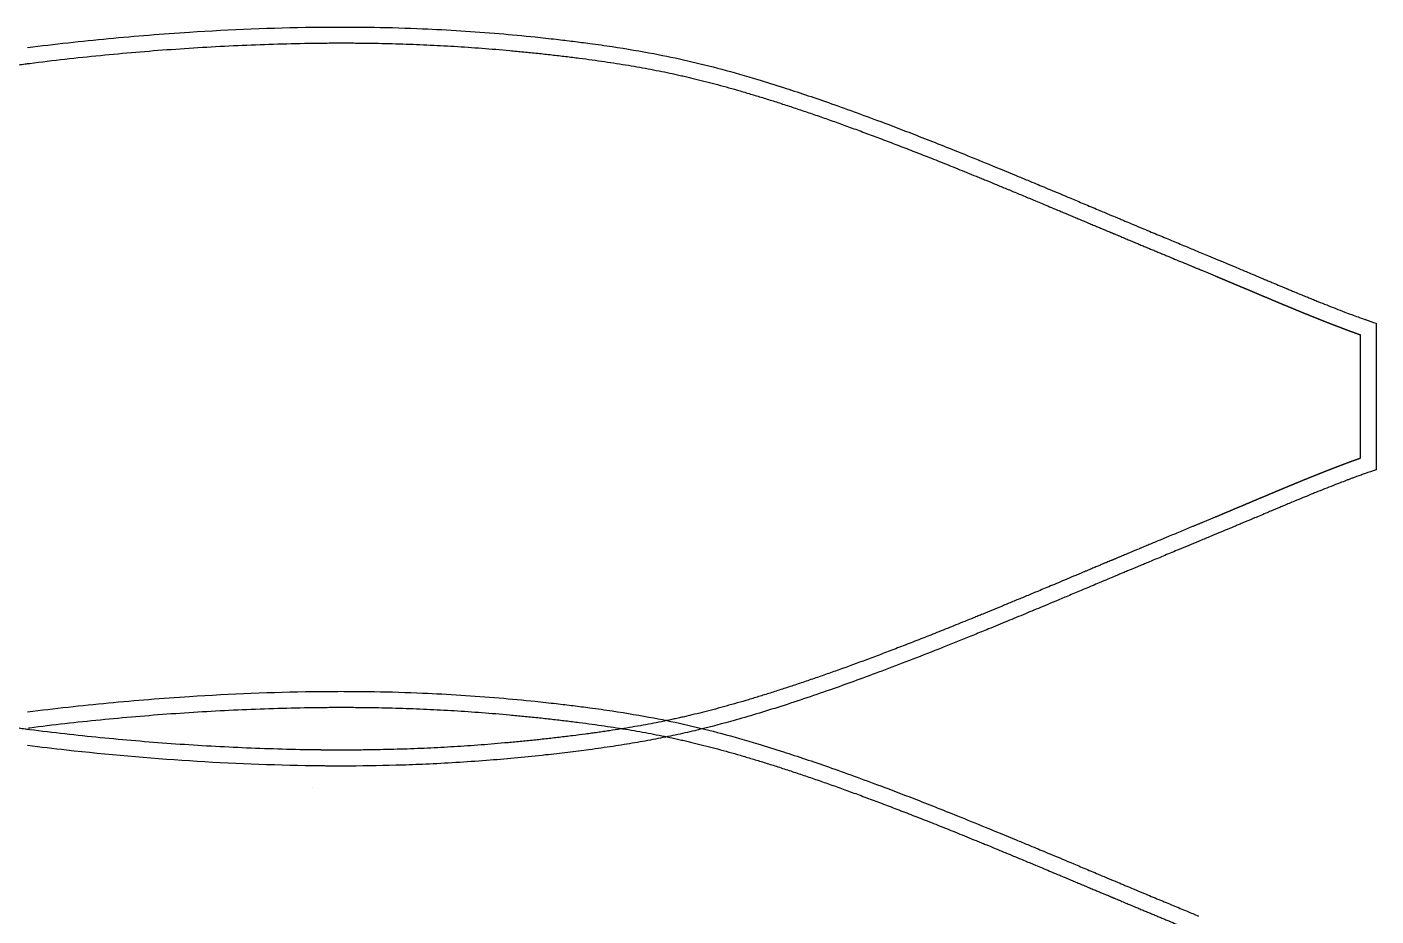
# Model space of a CAD drawing. Header units: inches. Extents: x -1514 to 1282, y -2074 to 286.
# Drawn here: x 303.2 to 430.1, y -407.7 to -324.1 of the extents above; entities that cross this region are included whole.
import ezdxf

# ---------------------------------------------------------------- set-up
doc = ezdxf.new("R2010")
doc.units = ezdxf.units.IN
doc.header["$LTSCALE"] = 0.1
doc.header["$MEASUREMENT"] = 0

msp = doc.modelspace()

# ---------------------------------------------------------------- linework, layer by layer
at = {"color": 2, "linetype": 'Continuous', "lineweight": 25}
for p, q in [((303.30447, -327.52343), (303.43066, -327.50723)), ((430.05717, -351.94382), (430.05717, -365.70763)), ((428.55717, -353.0105), (428.55717, -364.64365)), ((303.43066, -390.14699), (303.30438, -390.13078)), ((303.30447, -389.97169), (303.43066, -389.95549)), ((330.11163, -392.04453), (330.09779, -392.04433)), ((330.06256, -395.54418), (330.04728, -395.54396))]:
    msp.add_line(p, q, dxfattribs=at)
at = {"color": 2, "linetype": 'Continuous'}
for points, knots in [([(303.24021, -326.01937), (305.76927, -325.69563), (308.30207, -325.41831), (313.37649, -324.93632), (315.91724, -324.7331), (322.33146, -324.32172), (326.20917, -324.16565), (330.09, -324.10985)], [0, 0, 0, 0, 0.283989728, 0.283989728, 0.567979457, 0.567979457, 1.0005139, 1.0005139, 1.0005139, 1.0005139]), ([(330.09095, -324.10983), (330.50474, -324.10415), (330.89321, -324.09974), (331.44587, -324.09506), (331.63646, -324.09379), (332.02301, -324.09178), (332.21618, -324.09107), (332.79501, -324.08984), (333.18013, -324.09022), (334.333, -324.09495), (335.09815, -324.10289), (337.38354, -324.14109), (338.89329, -324.18569), (341.58623, -324.30046), (342.77979, -324.364), (345.17949, -324.51711), (346.38273, -324.60653), (348.71312, -324.80393), (349.84013, -324.91007), (351.63558, -325.096), (352.30033, -325.16845), (353.49371, -325.3048), (354.03005, -325.36848), (355.08633, -325.49882), (355.60165, -325.56496), (356.83355, -325.72957), (357.53255, -325.82866), (359.59137, -326.13857), (360.89949, -326.35999), (363.23009, -326.8027), (364.2764, -327.02192), (366.35559, -327.49966), (367.41863, -327.76451), (369.61696, -328.35306), (370.75418, -328.67734), (372.70629, -329.26581), (373.49734, -329.51236), (374.9927, -329.99265), (375.68665, -330.22065), (377.10279, -330.6959), (377.82147, -330.94202), (380.12527, -331.74637), (381.75917, -332.33924), (384.48132, -333.36112), (385.52101, -333.75837), (387.25016, -334.42986), (387.9152, -334.69048), (389.27896, -335.22967), (389.98278, -335.51027), (392.38572, -336.47572), (394.13466, -337.18971), (396.56717, -338.19626), (396.93141, -338.34727), (397.56525, -338.61052), (397.83082, -338.72096), (398.32616, -338.92719), (398.55566, -339.02284), (399.054, -339.23075), (399.31955, -339.34165), (400.20397, -339.71128), (400.88071, -339.99455), (402.03833, -340.47968), (402.46797, -340.65983), (403.14271, -340.94289), (403.37816, -341.0417), (403.81898, -341.22669), (404.02343, -341.31247), (404.40405, -341.47219), (404.57943, -341.54577), (405.06132, -341.74796), (405.32349, -341.85795), (405.6294, -341.98626), (405.71778, -342.02332), (405.86207, -342.08382), (405.9205, -342.10831), (406.04569, -342.16078), (406.1075, -342.18669), (406.29199, -342.26399), (406.41308, -342.31472), (406.77063, -342.46447), (407.00137, -342.56105), (407.56654, -342.79748), (407.89091, -342.93304), (408.44435, -343.16407), (408.68283, -343.26354), (409.15794, -343.46161), (409.39232, -343.55926), (410.08576, -343.84798), (410.53375, -344.03421), (411.41091, -344.39852), (411.84995, -344.58092), (412.64688, -344.91209), (413.00485, -345.06088), (413.36292, -345.20974)], [0.0000033524, 0.0000033524, 0.0000033524, 0.0000033524, 0.0118785748, 0.0118785748, 0.0186047583, 0.0186047583, 0.0253309418, 0.0253309418, 0.0387833088, 0.0387833088, 0.0656880429, 0.0656880429, 0.1194975111, 0.1194975111, 0.1625095995, 0.1625095995, 0.2055216879, 0.2055216879, 0.2453351809, 0.2453351809, 0.2685478222, 0.2685478222, 0.2877458439, 0.2877458439, 0.3069438655, 0.3069438655, 0.334888736, 0.334888736, 0.3907435247, 0.3907435247, 0.4394660365, 0.4394660365, 0.4881885482, 0.4881885482, 0.5369110599, 0.5369110599, 0.5691042197, 0.5691042197, 0.5955137402, 0.5955137402, 0.6219232607, 0.6219232607, 0.6789431656, 0.6789431656, 0.7122144994, 0.7122144994, 0.7324025994, 0.7324025994, 0.7525906993, 0.7525906993, 0.7993069821, 0.7993069821, 0.8073157386, 0.8073157386, 0.8129246761, 0.8129246761, 0.8176527826, 0.8176527826, 0.8223808892, 0.8223808892, 0.8325426555, 0.8325426555, 0.838070467, 0.838070467, 0.8408144069, 0.8408144069, 0.8435583468, 0.8435583468, 0.8463022866, 0.8463022866, 0.8517901664, 0.8517901664, 0.85458809, 0.85458809, 0.8573860136, 0.8573860136, 0.8601839373, 0.8601839373, 0.8657797845, 0.8657797845, 0.8769714789, 0.8769714789, 0.894127023, 0.894127023, 0.9079991887, 0.9079991887, 0.9218713544, 0.9218713544, 0.9496156859, 0.9496156859, 0.9773600174, 0.9773600174, 0.9999996342, 0.9999996342, 0.9999996342, 0.9999996342]), ([(413.36296, -345.20975), (414.64741, -345.74378), (415.79365, -346.22166), (416.9916, -346.72286), (417.17663, -346.80033), (417.52583, -346.94666), (417.67875, -347.01079), (418.02029, -347.15415), (418.20286, -347.23083), (418.64907, -347.41837), (418.9207, -347.53261), (419.33243, -347.70587), (419.45467, -347.75733), (419.64769, -347.83859), (419.71855, -347.86842), (419.85104, -347.92418), (419.91607, -347.95155), (420.10764, -348.03214), (420.23059, -348.08385), (420.58516, -348.23289), (420.8025, -348.32416), (421.14674, -348.46854), (421.28237, -348.52538), (421.46465, -348.60166), (421.51949, -348.62459), (421.59978, -348.65815), (421.62676, -348.66942), (421.67359, -348.68898), (421.70903, -348.70378), (421.77217, -348.73013), (421.80363, -348.74325), (421.8976, -348.78244), (421.95974, -348.80833), (422.1446, -348.88531), (422.26579, -348.93569), (422.62323, -349.08404), (422.85331, -349.1792), (423.23567, -349.33675), (423.39185, -349.40092), (423.60689, -349.489), (423.6696, -349.51465), (423.8547, -349.59026), (424.02334, -349.65896), (424.31344, -349.77668), (424.45672, -349.83461), (424.88121, -350.00565), (425.15709, -350.11598), (425.96341, -350.43589), (426.56219, -350.66948), (427.343, -350.96675), (427.56394, -351.05003), (427.96546, -351.19982), (428.16778, -351.27461), (428.56072, -351.41822), (428.74998, -351.48668), (428.98507, -351.57063), (429.02226, -351.58388), (429.05944, -351.59709), (429.39263, -351.71549), (429.7252, -351.83106), (430.05717, -351.94382)], [0.0000009047, 0.0000009047, 0.0000009047, 0.0000009047, 0.2008387429, 0.2008387429, 0.238693396, 0.238693396, 0.2741779091, 0.2741779091, 0.3096624221, 0.3096624221, 0.3556123571, 0.3556123571, 0.3745711462, 0.3745711462, 0.3841424884, 0.3841424884, 0.3937138306, 0.3937138306, 0.4128565151, 0.4128565151, 0.4511418841, 0.4511418841, 0.4793235777, 0.4793235777, 0.4921340206, 0.4921340206, 0.4988417606, 0.4988417606, 0.504013264, 0.504013264, 0.5091847675, 0.5091847675, 0.5195277743, 0.5195277743, 0.5402137881, 0.5402137881, 0.5815858156, 0.5815858156, 0.6115059329, 0.6115059329, 0.6239464351, 0.6239464351, 0.6490093728, 0.6490093728, 0.6740723105, 0.6740723105, 0.724198186, 0.724198186, 0.8244499368, 0.8244499368, 0.8651376966, 0.8651376966, 0.8999245922, 0.8999245922, 0.9347114879, 0.9347114879, 0.941249614, 0.941249614, 0.941249614, 0.9998428857, 0.9998428857, 0.9998428857, 0.9998428857]), ([(430.05717, -365.70763), (429.6774, -365.83914), (429.34486, -365.9556), (429.05959, -366.05701), (428.91809, -366.10731), (428.78822, -366.1539), (428.51334, -366.2533), (428.37389, -366.30413), (428.13501, -366.39188), (428.03125, -366.43019), (427.84348, -366.49987), (427.75726, -366.53202), (427.57497, -366.60028), (427.48304, -366.63485), (427.20492, -366.73989), (427.01639, -366.81168), (426.5732, -366.9818), (426.31625, -367.08141), (425.75781, -367.29995), (425.50088, -367.40156), (424.95312, -367.61975), (424.67205, -367.73258), (424.24624, -367.90477), (424.107, -367.96126), (423.68457, -368.13322), (423.45299, -368.22811), (422.94379, -368.43762), (422.67812, -368.54741), (422.23274, -368.73224), (422.06, -368.80409), (421.81018, -368.90822), (421.71285, -368.94884), (421.61438, -368.98996), (421.56694, -369.00978), (421.46436, -369.05268), (421.41118, -369.07493), (421.24597, -369.14409), (421.12828, -369.19341), (420.75252, -369.35101), (420.47179, -369.46894), (420.01201, -369.66229), (419.8562, -369.72785), (419.4684, -369.89109), (419.26332, -369.97743), (418.86664, -370.14433), (418.67782, -370.22374), (418.1399, -370.44986), (417.81843, -370.58484), (417.48366, -370.72521), (417.42342, -370.75046), (417.30704, -370.79923), (417.24834, -370.82382), (417.07078, -370.89819), (416.95042, -370.94857), (416.58319, -371.10222), (416.33026, -371.20795), (415.54722, -371.53498), (414.99282, -371.76615), (414.0691, -372.15076), (413.72147, -372.29539), (413.36317, -372.44436)], [0.0088952553, 0.0088952553, 0.0088952553, 0.0088952553, 0.0586359514, 0.0586359514, 0.0586359514, 0.083307565, 0.083307565, 0.1079791786, 0.1079791786, 0.1249864935, 0.1249864935, 0.1419938083, 0.1419938083, 0.1590011232, 0.1590011232, 0.1930157529, 0.1930157529, 0.2376596677, 0.2376596677, 0.2880828139, 0.2880828139, 0.3385059601, 0.3385059601, 0.3625711456, 0.3625711456, 0.4107015166, 0.4107015166, 0.4588318875, 0.4588318875, 0.4881574838, 0.4881574838, 0.5002563731, 0.5002563731, 0.5123552625, 0.5123552625, 0.5244541518, 0.5244541518, 0.5486519305, 0.5486519305, 0.597047488, 0.597047488, 0.6202085395, 0.6202085395, 0.6522795095, 0.6522795095, 0.6843504796, 0.6843504796, 0.7484924197, 0.7484924197, 0.7607046238, 0.7607046238, 0.7729168278, 0.7729168278, 0.7973412358, 0.7973412358, 0.8461900519, 0.8461900519, 0.943887684, 0.943887684, 0.9999906279, 0.9999906279, 0.9999906279, 0.9999906279]), ([(413.36281, -372.44451), (412.75318, -372.69778), (412.14322, -372.95123), (411.08335, -373.39171), (410.62422, -373.58252), (409.78469, -373.93171), (409.39604, -374.09349), (408.84624, -374.32256), (408.66294, -374.39897), (408.34788, -374.53039), (408.21306, -374.58666), (407.92921, -374.70519), (407.7835, -374.76607), (407.33502, -374.95353), (407.02089, -375.08495), (406.55056, -375.28189), (406.40674, -375.34213), (406.15321, -375.44835), (406.04468, -375.49383), (405.87155, -375.5664), (405.81, -375.5922), (405.64831, -375.66), (405.55321, -375.69989), (405.10343, -375.88855), (404.62379, -376.08979), (403.80746, -376.43234), (403.59678, -376.52075), (402.89761, -376.81415), (402.44055, -377.00587), (401.57676, -377.36799), (401.16759, -377.53941), (400.00807, -378.02489), (399.32512, -378.31037), (398.43439, -378.68192), (398.16134, -378.79566), (397.61266, -379.02396), (397.34234, -379.13629), (396.49308, -379.48877), (395.93025, -379.72166), (394.76942, -380.20047), (394.177, -380.44384), (393.15986, -380.85985), (392.72006, -381.03905), (391.84954, -381.39238), (391.42136, -381.56548), (390.15815, -382.07402), (389.3441, -382.39886), (387.62258, -383.07928), (386.71608, -383.43321), (384.94946, -384.11407), (384.09198, -384.43997), (381.68775, -385.34004), (380.18346, -385.8858), (377.87841, -386.69315), (377.03602, -386.9816), (375.38039, -387.5352), (374.57132, -387.79897), (373.01133, -388.29374), (372.25598, -388.52616), (370.7705, -388.96837), (370.04319, -389.1773), (368.17645, -389.69327), (367.06455, -389.97979), (365.36449, -390.38462), (364.76315, -390.52088), (363.53425, -390.78455), (362.91456, -390.91031), (361.65007, -391.15255), (361.0028, -391.2695), (359.67337, -391.496), (358.99222, -391.60535), (357.56002, -391.82187), (356.81114, -391.92804), (355.3828, -392.1181), (354.71515, -392.20249), (353.34939, -392.36681), (352.65618, -392.44618), (351.07783, -392.618), (350.20328, -392.70702), (348.46657, -392.87113), (347.60254, -392.94649), (344.82268, -393.16842), (342.91744, -393.2888), (340.17771, -393.41574), (339.33289, -393.4486), (336.84495, -393.52711), (335.19207, -393.55616), (333.21844, -393.56379), (332.91397, -393.56421), (332.16391, -393.56342), (331.71578, -393.56132), (331.14439, -393.55666), (331.01689, -393.5555), (330.7965, -393.55326), (330.70789, -393.5523), (330.47658, -393.54951), (330.34096, -393.54776), (330.15443, -393.54525), (330.1226, -393.54482), (330.09117, -393.54439)], [0.0000024189, 0.0000024189, 0.0000024189, 0.0000024189, 0.0246449547, 0.0246449547, 0.0428760504, 0.0428760504, 0.0611071462, 0.0611071462, 0.0709193512, 0.0709193512, 0.0788305256, 0.0788305256, 0.0867416999, 0.0867416999, 0.1025640487, 0.1025640487, 0.1093419135, 0.1093419135, 0.1142843664, 0.1142843664, 0.1171414412, 0.1171414412, 0.119998516, 0.119998516, 0.128826715, 0.128826715, 0.1316256076, 0.1316256076, 0.1375425043, 0.1375425043, 0.143459401, 0.143459401, 0.1552931945, 0.1552931945, 0.161295248, 0.161295248, 0.1672973015, 0.1672973015, 0.1804798911, 0.1804798911, 0.1955435296, 0.1955435296, 0.2076530116, 0.2076530116, 0.2197624936, 0.2197624936, 0.2439814576, 0.2439814576, 0.2728556679, 0.2728556679, 0.3017298781, 0.3017298781, 0.3561293356, 0.3561293356, 0.3882345385, 0.3882345385, 0.4203397413, 0.4203397413, 0.4524449442, 0.4524449442, 0.4845501471, 0.4845501471, 0.5366292967, 0.5366292967, 0.5661336769, 0.5661336769, 0.595638057, 0.595638057, 0.6251424372, 0.6251424372, 0.6546468173, 0.6546468173, 0.6857144266, 0.6857144266, 0.7111245205, 0.7111245205, 0.7365346144, 0.7365346144, 0.7680042116, 0.7680042116, 0.7994738087, 0.7994738087, 0.8696574643, 0.8696574643, 0.9008063119, 0.9008063119, 0.9608877947, 0.9608877947, 0.9718204931, 0.9718204931, 0.9877981526, 0.9877981526, 0.9924595546, 0.9924595546, 0.9958928165, 0.9958928165, 0.9993260783, 0.9993260783, 0.9999960058, 0.9999960058, 0.9999960058, 0.9999960058]), ([(303.24021, -388.46763), (305.76927, -388.14389), (308.30207, -387.86657), (313.37649, -387.38458), (315.91724, -387.18136), (322.33146, -386.76998), (326.20917, -386.61391), (330.09, -386.55811)], [0, 0, 0, 0, 0.283989728, 0.283989728, 0.567979457, 0.567979457, 1.0005139, 1.0005139, 1.0005139, 1.0005139]), ([(330.09095, -386.55809), (330.50474, -386.55241), (330.89321, -386.548), (331.44587, -386.54332), (331.63646, -386.54205), (332.02301, -386.54004), (332.21618, -386.53933), (332.79501, -386.5381), (333.18013, -386.53848), (334.333, -386.54321), (335.09815, -386.55115), (337.38354, -386.58935), (338.89329, -386.63395), (341.58623, -386.74872), (342.77979, -386.81226), (345.17949, -386.96537), (346.38273, -387.05479), (348.71312, -387.25219), (349.84013, -387.35833), (351.63558, -387.54426), (352.30033, -387.61671), (353.49371, -387.75306), (354.03005, -387.81674), (355.08633, -387.94708), (355.60165, -388.01322), (356.83355, -388.17783), (357.53255, -388.27692), (359.59137, -388.58683), (360.89949, -388.80825), (363.23009, -389.25096), (364.2764, -389.47018), (366.35559, -389.94792), (367.41863, -390.21277), (369.61696, -390.80132), (370.75418, -391.1256), (372.70629, -391.71407), (373.49734, -391.96062), (374.9927, -392.44091), (375.68665, -392.6689), (377.10279, -393.14415), (377.82147, -393.39028), (380.12527, -394.19463), (381.75917, -394.7875), (384.48132, -395.80938), (385.52101, -396.20663), (387.25016, -396.87811), (387.9152, -397.13874), (389.27896, -397.67793), (389.98278, -397.95853), (392.38572, -398.92398), (394.13466, -399.63797), (396.56717, -400.64452), (396.93141, -400.79553), (397.56525, -401.05878), (397.83082, -401.16922), (398.32616, -401.37545), (398.55566, -401.4711), (399.054, -401.67901), (399.31955, -401.78991), (400.20397, -402.15954), (400.88071, -402.44281), (402.03833, -402.92793), (402.46797, -403.10808), (403.14271, -403.39115), (403.37816, -403.48996), (403.81898, -403.67494), (404.02343, -403.76073), (404.40405, -403.92044), (404.57943, -403.99403), (405.06132, -404.19622), (405.32349, -404.30621), (405.6294, -404.43452), (405.71778, -404.47158), (405.86207, -404.53208), (405.9205, -404.55657), (406.04569, -404.60904), (406.1075, -404.63495), (406.29199, -404.71225), (406.41308, -404.76298), (406.77063, -404.91273), (407.00137, -405.00931), (407.56654, -405.24574), (407.89091, -405.3813), (408.44435, -405.61233), (408.68283, -405.7118), (409.15794, -405.90987), (409.39232, -406.00752), (410.08576, -406.29624), (410.53375, -406.48247), (411.41091, -406.84678), (411.84995, -407.02918), (412.64688, -407.36035), (413.00485, -407.50914), (413.36292, -407.658)], [0.0000033524, 0.0000033524, 0.0000033524, 0.0000033524, 0.0118785748, 0.0118785748, 0.0186047583, 0.0186047583, 0.0253309418, 0.0253309418, 0.0387833088, 0.0387833088, 0.0656880429, 0.0656880429, 0.1194975111, 0.1194975111, 0.1625095995, 0.1625095995, 0.2055216879, 0.2055216879, 0.2453351809, 0.2453351809, 0.2685478222, 0.2685478222, 0.2877458439, 0.2877458439, 0.3069438655, 0.3069438655, 0.334888736, 0.334888736, 0.3907435247, 0.3907435247, 0.4394660365, 0.4394660365, 0.4881885482, 0.4881885482, 0.5369110599, 0.5369110599, 0.5691042197, 0.5691042197, 0.5955137402, 0.5955137402, 0.6219232607, 0.6219232607, 0.6789431656, 0.6789431656, 0.7122144994, 0.7122144994, 0.7324025994, 0.7324025994, 0.7525906993, 0.7525906993, 0.7993069821, 0.7993069821, 0.8073157386, 0.8073157386, 0.8129246761, 0.8129246761, 0.8176527826, 0.8176527826, 0.8223808892, 0.8223808892, 0.8325426555, 0.8325426555, 0.838070467, 0.838070467, 0.8408144069, 0.8408144069, 0.8435583468, 0.8435583468, 0.8463022866, 0.8463022866, 0.8517901664, 0.8517901664, 0.85458809, 0.85458809, 0.8573860136, 0.8573860136, 0.8601839373, 0.8601839373, 0.8657797845, 0.8657797845, 0.8769714789, 0.8769714789, 0.894127023, 0.894127023, 0.9079991887, 0.9079991887, 0.9218713544, 0.9218713544, 0.9496156859, 0.9496156859, 0.9773600174, 0.9773600174, 0.9999996342, 0.9999996342, 0.9999996342, 0.9999996342]), ([(330.07613, -393.54417), (326.20022, -393.4882), (322.32662, -393.33217), (314.59192, -392.83612), (310.73295, -392.49765), (305.66725, -391.93465), (304.45341, -391.79015), (303.24021, -391.63485)], [0.0000010551, 0.0000010551, 0.0000010551, 0.0000010551, 0.4318725171, 0.4318725171, 0.863743979, 0.863743979, 1, 1, 1, 1])]:
    msp.add_open_spline(points, degree=3, knots=knots, dxfattribs=at)
at = {"color": 2, "linetype": 'Continuous', "lineweight": 25}
for points, degree, knots in [([(303.43066, -327.50723), (304.53638, -327.36569), (306.74957, -327.10059), (310.07816, -326.75068), (313.41191, -326.44402), (317.85998, -326.09469), (323.42447, -325.77277), (327.88234, -325.64175), (330.11156, -325.60969)], 3, [0, 0, 0, 0, 0.125064237, 0.250128475, 0.375192712, 0.50025695, 0.750385425, 1.0005139, 1.0005139, 1.0005139, 1.0005139]), ([(330.11156, -325.60969), (330.14541, -325.60923), (330.2134, -325.6083), (330.34691, -325.60654), (330.51083, -325.60448), (330.7023, -325.60222), (330.95065, -325.59951), (331.24882, -325.59666), (331.69436, -325.59333), (332.25119, -325.59067), (332.91765, -325.58988), (333.58257, -325.59149), (334.24569, -325.5955), (334.90709, -325.60191), (335.78663, -325.61367), (336.88173, -325.63437), (338.18881, -325.66882), (339.48923, -325.71288), (340.78159, -325.76649), (342.07117, -325.82991), (343.79611, -325.92805), (345.95899, -326.07597), (348.13577, -326.25788), (349.89176, -326.42421), (350.99388, -326.53671), (351.8801, -326.63204), (352.75897, -326.72969), (353.62633, -326.83078), (354.48444, -326.93554), (355.32469, -327.04147), (356.34171, -327.17609), (357.50576, -327.3407), (358.64123, -327.51238), (359.74543, -327.69072), (360.81908, -327.8758), (361.86168, -328.06751), (362.87424, -328.266), (363.70764, -328.43984), (364.36695, -328.58377), (364.85632, -328.69382), (365.34791, -328.80757), (366.01006, -328.96495), (366.8488, -329.17209), (367.87232, -329.43715), (368.92048, -329.72085), (369.99285, -330.02311), (371.08938, -330.34392), (372.02358, -330.62683), (372.78236, -330.86226), (373.55442, -331.10548), (374.34616, -331.36033), (375.15724, -331.62669), (375.98234, -331.90111), (377.0285, -332.25551), (378.30581, -332.69845), (379.60691, -333.15969), (380.94384, -333.64356), (382.08599, -334.065), (383.01608, -334.41291), (383.96265, -334.77007), (385.17636, -335.23369), (386.43081, -335.72024), (387.45871, -336.12322), (388.503, -336.53541), (389.5876, -336.96771), (390.71055, -337.41932), (391.57198, -337.76771), (392.30671, -338.06646), (392.90251, -338.30963), (393.51343, -338.55962), (394.30749, -338.88571), (395.30828, -339.29849), (396.1825, -339.66049), (396.90558, -339.96073), (397.36823, -340.15316), (397.74271, -340.3091), (398.12719, -340.46935), (398.6522, -340.68846), (399.34548, -340.9782), (399.97764, -341.24271), (400.51571, -341.46802), (400.93548, -341.64388), (401.37146, -341.82661), (401.74828, -341.9846), (402.05782, -342.11442), (402.2941, -342.21353), (402.53415, -342.31424), (402.77998, -342.4174), (403.02182, -342.51889), (403.32674, -342.64684), (403.68062, -342.79533), (404.05989, -342.95447), (404.39425, -343.09476), (404.68355, -343.21613), (404.92798, -343.31866), (405.09379, -343.3882), (405.20452, -343.43464), (405.27512, -343.46423), (405.33991, -343.49139), (405.42774, -343.52821), (405.536, -343.57358), (405.66481, -343.62755), (405.8346, -343.69869), (406.0434, -343.78614), (406.28838, -343.88871), (406.60762, -344.02231), (406.9928, -344.18341), (407.35935, -344.33658), (407.64174, -344.45448), (407.91578, -344.56885), (408.2541, -344.70995), (408.65417, -344.8767), (409.0481, -345.04078), (409.43595, -345.2022), (409.81772, -345.36098), (410.1933, -345.51705), (410.6865, -345.72187), (411.55199, -346.08143), (412.29296, -346.38938), (412.7871, -346.59481)], 3, [0.0000033524, 0.0000033524, 0.0000033524, 0.0000033524, 0.0009799112, 0.0019564701, 0.0039095878, 0.0058627056, 0.0078158233, 0.0117220588, 0.0156282943, 0.0234407652, 0.0312532362, 0.0390657071, 0.0468781781, 0.054690649, 0.06250312, 0.0781280619, 0.0937530038, 0.1093779457, 0.1250028876, 0.1406278295, 0.1562527714, 0.1875026552, 0.218752539, 0.2343774809, 0.2500024228, 0.2578148938, 0.2656273647, 0.2812523066, 0.2890647776, 0.2968772485, 0.3125021904, 0.3281271323, 0.3437520742, 0.3593770162, 0.3750019581, 0.3906269, 0.4062518419, 0.4218767838, 0.4296892547, 0.4375017257, 0.4453141966, 0.4531266676, 0.4687516095, 0.4843765514, 0.5000014933, 0.5156264352, 0.5312513771, 0.546876319, 0.55468879, 0.5625012609, 0.5781262028, 0.5859386738, 0.5937511447, 0.6093760866, 0.6250010285, 0.6406259704, 0.6562509123, 0.6718758542, 0.6796883252, 0.6875007961, 0.703125738, 0.7187506799, 0.7265631509, 0.7343756219, 0.7500005638, 0.7578130347, 0.7656255057, 0.7734379766, 0.7773442121, 0.7812504476, 0.7890629185, 0.7968753895, 0.8046878604, 0.8085940959, 0.8125003314, 0.8144534491, 0.8164065668, 0.8203128023, 0.8242190378, 0.8281252733, 0.830078391, 0.8320315088, 0.8339846265, 0.8359377442, 0.8369143031, 0.837890862, 0.8388674208, 0.8398439797, 0.8408205386, 0.8417970974, 0.8437502152, 0.8457033329, 0.8476564507, 0.8496095684, 0.8515626861, 0.8535158039, 0.8544923627, 0.8554689216, 0.8564454805, 0.8574220393, 0.8593751571, 0.8613282748, 0.8632813926, 0.867187628, 0.8710938635, 0.875000099, 0.8828125699, 0.8906250409, 0.8945312764, 0.8984375118, 0.9062499828, 0.9140624537, 0.9218749247, 0.9296873957, 0.9374998666, 0.9453123376, 0.9531248085, 0.9687497504, 0.9999996342, 0.9999996342, 0.9999996342, 0.9999996342]), ([(247.8298, -345.90888), (247.98048, -345.82632), (248.42729, -345.58272), (249.18841, -345.17364), (249.97014, -344.76098), (250.61224, -344.4264), (251.25733, -344.09316), (252.06876, -343.67943), (253.05086, -343.18733), (254.04086, -342.69985), (255.37355, -342.05493), (257.07464, -341.25226), (259.17484, -340.29361), (261.28268, -339.36371), (263.40281, -338.4604), (265.16823, -337.73479), (266.58179, -337.16973), (267.98935, -336.61766), (269.7378, -335.95178), (271.82151, -335.19035), (273.9012, -334.46283), (275.62869, -333.88559), (277.00797, -333.441), (278.04034, -333.11639), (279.0734, -332.79973), (280.46188, -332.38495), (282.2139, -331.88176), (283.98904, -331.39858), (285.42261, -331.02417), (286.50561, -330.74918), (287.59072, -330.48127), (288.6714, -330.22189), (289.74901, -329.97075), (290.82465, -329.72757), (291.89191, -329.4939), (293.3016, -329.19553), (295.0377, -328.84746), (296.74779, -328.53087), (298.10317, -328.29592), (298.94391, -328.15688), (299.61568, -328.04987), (300.1217, -327.97131), (300.62918, -327.89457), (301.13843, -327.8196), (301.64894, -327.74648), (302.07449, -327.6872), (302.41564, -327.6407), (302.69289, -327.60354), (302.93893, -327.57106), (303.14434, -327.54421), (303.25146, -327.53029), (303.30447, -327.52343)], 3, [0.1638177788, 0.1638177788, 0.1638177788, 0.1638177788, 0.1718821854, 0.1875068611, 0.2031315368, 0.2109438747, 0.2187562126, 0.2343808883, 0.250005564, 0.2656302397, 0.2812549155, 0.3125042669, 0.3437536184, 0.3750029698, 0.4062523212, 0.4375016727, 0.4531263484, 0.4687510241, 0.5000003756, 0.531249727, 0.5624990785, 0.5937484299, 0.6093731057, 0.6249977814, 0.6406224571, 0.6562471328, 0.6874964843, 0.7187458357, 0.7343705114, 0.7499951872, 0.7656198629, 0.7812445386, 0.7968692143, 0.8124938901, 0.8281185658, 0.8437432415, 0.874992593, 0.9062419444, 0.9218666201, 0.9374912958, 0.9453036337, 0.9531159716, 0.9609283094, 0.9687406473, 0.9765529852, 0.984365323, 0.9882714919, 0.9921776609, 0.9960838298, 0.9980369143, 0.9999899987, 0.9999899987, 0.9999899987, 0.9999899987]), ([(412.7871, -346.59481), (413.63309, -346.94654), (414.78182, -347.42529), (415.38659, -347.67768), (415.85258, -347.87235), (416.30074, -348.05979), (416.65033, -348.20616), (416.82069, -348.27755), (416.88553, -348.30473), (416.93787, -348.32667), (416.98541, -348.34661), (417.04698, -348.37243), (417.16002, -348.41984), (417.34402, -348.49707), (417.62213, -348.61386), (417.98339, -348.76569), (418.30736, -348.90193), (418.54483, -349.00184), (418.72017, -349.07563), (418.8456, -349.12843), (418.92748, -349.16289), (418.97343, -349.18224), (419.00989, -349.19759), (419.04981, -349.21439), (419.09858, -349.23493), (419.18574, -349.27161), (419.31847, -349.32747), (419.50285, -349.40504), (419.82053, -349.53863), (420.20625, -349.70066), (420.49618, -349.82229), (420.68445, -349.90118), (420.81107, -349.9542), (420.89604, -349.98975), (420.95477, -350.01431), (421.00071, -350.03351), (421.03998, -350.04992), (421.06481, -350.06029), (421.07708, -350.06542), (421.08394, -350.06828), (421.08909, -350.07043), (421.09817, -350.07422), (421.10867, -350.07861), (421.12781, -350.0866), (421.16589, -350.10249), (421.22493, -350.12712), (421.29199, -350.15509), (421.37535, -350.18983), (421.49103, -350.23801), (421.65436, -350.30596), (421.87899, -350.39924), (422.12955, -350.50303), (422.37396, -350.60402), (422.61221, -350.70221), (422.81532, -350.78567), (422.95751, -350.84397), (423.05571, -350.88417), (423.1182, -350.90972), (423.14925, -350.92241), (423.16654, -350.92948), (423.17994, -350.93495), (423.1969, -350.94188), (423.21733, -350.95022), (423.25429, -350.9653), (423.32792, -350.99532), (423.44188, -351.04173), (423.60356, -351.10744), (423.82753, -351.19818), (424.07988, -351.30001), (424.32863, -351.39995), (424.57377, -351.498), (424.78511, -351.58215), (424.93439, -351.64137), (425.0529, -351.68828), (425.15584, -351.72892), (425.22157, -351.75482), (425.25814, -351.76922), (425.28659, -351.78041), (425.32049, -351.79374), (425.36163, -351.8099), (425.43586, -351.83903), (425.55065, -351.88398), (425.68101, -351.93486), (425.84288, -351.99786), (426.06726, -352.08476), (426.32027, -352.18212), (426.56987, -352.27752), (426.81606, -352.37096), (427.0285, -352.451), (427.17865, -352.50726), (427.28303, -352.54622), (427.34972, -352.57104), (427.38678, -352.58482), (427.41587, -352.59561), (427.44878, -352.60782), (427.48904, -352.62274), (427.56158, -352.64956), (427.67377, -352.69092), (427.83304, -352.74937), (428.0223, -352.81835), (428.1784, -352.87483), (428.27941, -352.91121), (428.33314, -352.9305), (428.37324, -352.94488), (428.47722, -352.98209), (428.55717, -353.0105)], 2, [0.0000009047, 0.0000009047, 0.0000009047, 0.0882429712, 0.1323640045, 0.1617780267, 0.1911920488, 0.220606071, 0.2389898348, 0.244504964, 0.2481817168, 0.2518584695, 0.2555352223, 0.2610503515, 0.2720806098, 0.2867876209, 0.3088481375, 0.3309086541, 0.3456156652, 0.3566459235, 0.363999429, 0.3695145582, 0.3722721228, 0.3741104992, 0.3759488755, 0.3777872519, 0.3805448165, 0.3860599457, 0.3934134512, 0.4044437095, 0.4265042261, 0.4485647428, 0.4632717538, 0.4743020122, 0.4816555177, 0.4871706468, 0.4908473996, 0.4945241524, 0.497281717, 0.4986604993, 0.4993498904, 0.4998094845, 0.5002690786, 0.5007286727, 0.5014180638, 0.5027968461, 0.5055544107, 0.5092311635, 0.5129079162, 0.5184230454, 0.5257765509, 0.5368068093, 0.5515138203, 0.5662208314, 0.5809278425, 0.5956348536, 0.6066651119, 0.6140186174, 0.6195337466, 0.6222913112, 0.6236700935, 0.6245892817, 0.6255084698, 0.626427658, 0.6278064403, 0.6305640049, 0.6360791341, 0.6434326396, 0.6544628979, 0.669169909, 0.6838769201, 0.6985839312, 0.7132909422, 0.7243212006, 0.7316747061, 0.7390282116, 0.7445433408, 0.7473009054, 0.7491392818, 0.7509776581, 0.7528160345, 0.7555735991, 0.7610887283, 0.7684422338, 0.7757957393, 0.7868259977, 0.8015330087, 0.8162400198, 0.8309470309, 0.845654042, 0.8566843003, 0.8640378058, 0.869552935, 0.8723104996, 0.874148876, 0.8759872523, 0.8778256287, 0.8805831933, 0.8860983225, 0.893451828, 0.9044820863, 0.9155123446, 0.9228658502, 0.9274617911, 0.9293001675, 0.9320577321, 0.941249614, 0.941249614, 0.941249614]), ([(428.55717, -364.64365), (428.50885, -364.66083), (428.41733, -364.69349), (428.27856, -364.74321), (428.06028, -364.82201), (427.83841, -364.90287), (427.67803, -364.96172), (427.5649, -365.00342), (427.49168, -365.0305), (427.45104, -365.04556), (427.41777, -365.0579), (427.38847, -365.06878), (427.35144, -365.08254), (427.28471, -365.10737), (427.18033, -365.14633), (427.03016, -365.20259), (426.81769, -365.28265), (426.57148, -365.37609), (426.32187, -365.47148), (426.06887, -365.56884), (425.8445, -365.65573), (425.68264, -365.71872), (425.5523, -365.7696), (425.43753, -365.81453), (425.36331, -365.84366), (425.32216, -365.85982), (425.28832, -365.87313), (425.25958, -365.88443), (425.22306, -365.89881), (425.1573, -365.92472), (425.05436, -365.96536), (424.93583, -366.01227), (424.78654, -366.0715), (424.57518, -366.15565), (424.33003, -366.25371), (424.08128, -366.35364), (423.82893, -366.45547), (423.60497, -366.54621), (423.44329, -366.61191), (423.32937, -366.6583), (423.25565, -366.68836), (423.21484, -366.70502), (423.18095, -366.71886), (423.154, -366.72986), (423.11935, -366.74402), (423.05691, -366.76955), (422.95868, -366.80977), (422.81648, -366.86807), (422.61336, -366.95154), (422.37509, -367.04972), (422.13069, -367.15071), (421.88014, -367.2545), (421.65553, -367.34778), (421.49221, -367.41572), (421.37654, -367.46389), (421.29319, -367.49862), (421.22613, -367.52659), (421.16711, -367.55121), (421.12903, -367.56711), (421.10991, -367.57509), (421.09936, -367.5795), (421.08828, -367.58412), (421.07933, -367.58786), (421.0655, -367.59364), (421.04068, -367.604), (421.00129, -367.62046), (420.95527, -367.6397), (420.89643, -367.6643), (420.81134, -367.69991), (420.68457, -367.75298), (420.49617, -367.83193), (420.20618, -367.95358), (419.82063, -368.11554), (419.50328, -368.24899), (419.31913, -368.32646), (419.18659, -368.38224), (419.09956, -368.41888), (419.05086, -368.43938), (419.01101, -368.45615), (418.97456, -368.4715), (418.92874, -368.49079), (418.84704, -368.52518), (418.72189, -368.57786), (418.54686, -368.65152), (418.30972, -368.75129), (417.98597, -368.88744), (417.62455, -369.03934), (417.34594, -369.15634), (417.16142, -369.23378), (417.04797, -369.28137), (416.98616, -369.30729), (416.93837, -369.32733), (416.886, -369.34928), (416.82102, -369.37652), (416.65037, -369.44803), (416.30027, -369.59462), (415.85166, -369.78224), (415.38541, -369.97702), (414.78053, -370.22946), (413.63222, -370.70802), (412.78732, -371.0593)], 2, [0.0586359514, 0.0586359514, 0.0586359514, 0.0641517015, 0.0696674515, 0.0806989516, 0.0954076185, 0.1064391186, 0.113793452, 0.119309202, 0.1220670771, 0.1239056604, 0.1257442438, 0.1275828271, 0.1303407021, 0.1358564522, 0.1432107856, 0.1542422857, 0.1689509526, 0.1836596194, 0.1983682862, 0.213076953, 0.2241084531, 0.2314627865, 0.2388171199, 0.24433287, 0.247090745, 0.2489293284, 0.2507679117, 0.2526064951, 0.2553643701, 0.2608801202, 0.2682344536, 0.275588787, 0.2866202871, 0.3013289539, 0.3160376208, 0.3307462876, 0.3454549544, 0.3564864545, 0.3638407879, 0.369356538, 0.372114413, 0.3739529964, 0.3757915797, 0.3776301631, 0.3803880381, 0.3859037881, 0.3932581216, 0.4042896217, 0.4189982885, 0.4337069553, 0.4484156221, 0.463124289, 0.4741557891, 0.4815101225, 0.4870258725, 0.4907030392, 0.4943802059, 0.497138081, 0.4985170185, 0.4992064872, 0.4996661331, 0.5003556018, 0.5012748935, 0.502653831, 0.5054117061, 0.5090888728, 0.5127660395, 0.5182817895, 0.5256361229, 0.5366676231, 0.5513762899, 0.5734392901, 0.5955022903, 0.6065337905, 0.6138881239, 0.6194038739, 0.6221617489, 0.6240003323, 0.6258389157, 0.627677499, 0.630435374, 0.6359511241, 0.6433054575, 0.6543369576, 0.6690456244, 0.6911086247, 0.7131716249, 0.7278802917, 0.7389117918, 0.7444275419, 0.7481047086, 0.7517818753, 0.755459042, 0.7609747921, 0.7793606256, 0.8087779592, 0.8381952929, 0.8676126265, 0.911738627, 0.9999906279, 0.9999906279, 0.9999906279]), ([(303.30438, -390.13078), (303.25267, -390.12409), (303.14834, -390.11055), (302.94711, -390.08426), (302.70462, -390.05226), (302.42875, -390.0153), (302.08519, -389.9685), (301.65824, -389.90905), (301.1467, -389.83582), (300.63698, -389.76081), (299.9593, -389.65838), (299.11768, -389.52606), (298.10808, -389.35913), (296.75118, -389.12396), (295.0394, -388.8071), (293.30163, -388.4587), (291.89069, -388.16006), (290.82252, -387.92617), (289.74601, -387.68278), (288.66758, -387.43142), (287.58613, -387.17183), (286.50026, -386.90369), (285.41673, -386.62853), (283.98242, -386.25386), (282.20602, -385.77026), (280.45315, -385.26671), (279.06394, -384.85162), (278.03038, -384.53473), (276.99741, -384.20985), (275.61736, -383.76489), (273.88893, -383.18719), (271.80817, -382.45909), (269.72339, -381.69705), (267.97411, -381.03066), (266.56601, -380.47822), (265.15203, -379.91283), (263.38628, -379.18687), (261.26602, -378.28325), (259.15829, -377.35315), (257.05864, -376.39449), (255.35834, -375.59198), (254.02631, -374.94723), (253.03678, -374.45985), (252.05527, -373.96792), (251.24441, -373.55439), (250.59977, -373.2213), (249.95832, -372.88698), (249.1775, -372.47471), (248.42038, -372.0677), (247.97709, -371.82598), (247.82954, -371.74514)], 3, [0.000009165, 0.000009165, 0.000009165, 0.000009165, 0.0019622504, 0.0039153358, 0.0078215066, 0.0117276774, 0.0156338482, 0.0234461898, 0.0312585313, 0.0390708729, 0.0468832145, 0.0625078976, 0.0781325808, 0.093757264, 0.1250066303, 0.1562559966, 0.1718806797, 0.1875053629, 0.203130046, 0.2187547292, 0.2343794123, 0.2500040955, 0.2656287786, 0.2812534618, 0.3125028281, 0.3437521944, 0.3593768776, 0.3750015607, 0.3906262439, 0.406250927, 0.4375002933, 0.4687496596, 0.4999990259, 0.5312483923, 0.5468730754, 0.5624977586, 0.5937471249, 0.6249964912, 0.6562458575, 0.6874952238, 0.7187445901, 0.7343692733, 0.7499939564, 0.7656186396, 0.7812433227, 0.7890556643, 0.7968680059, 0.812492689, 0.8281173722, 0.83602047, 0.83602047, 0.83602047, 0.83602047]), ([(412.78732, -371.0593), (412.40074, -371.2199), (411.82099, -371.46079), (411.0476, -371.78218), (410.56506, -371.98273), (410.17718, -372.14395), (409.80024, -372.30066), (409.35067, -372.48765), (408.84542, -372.69794), (408.3744, -372.89413), (408.04702, -373.03062), (407.83918, -373.11732), (407.70414, -373.17366), (407.32514, -373.33187), (406.88408, -373.51622), (406.41537, -373.71233), (406.17549, -373.81275), (405.93008, -373.91551), (405.72097, -374.00311), (405.55089, -374.07437), (405.44349, -374.11938), (405.35678, -374.15573), (405.29167, -374.18302), (405.22516, -374.2109), (405.12052, -374.25478), (404.96486, -374.32006), (404.73666, -374.41578), (404.46747, -374.52871), (404.15717, -374.6589), (403.80577, -374.80634), (403.41335, -374.97101), (403.08798, -375.10754), (402.85858, -375.20381), (402.70138, -375.26978), (402.42864, -375.38422), (402.04875, -375.54359), (401.46046, -375.79029), (400.76231, -376.0829), (399.98392, -376.40887), (399.26485, -376.7097), (398.60563, -376.98518), (398.10456, -377.19427), (397.73634, -377.34774), (397.37664, -377.49753), (396.93227, -377.68236), (396.41079, -377.89891), (395.90019, -378.11059), (395.4007, -378.31728), (394.74942, -378.58628), (393.96319, -378.91005), (393.21317, -379.21758), (392.63685, -379.45303), (392.0672, -379.6852), (391.36601, -379.96992), (390.26794, -380.41348), (389.20556, -380.8391), (388.17852, -381.2469), (387.17633, -381.64232), (385.95102, -382.121), (384.52558, -382.67007), (383.14508, -383.1938), (381.3632, -383.85874), (379.63806, -384.48522), (377.97763, -385.0704), (376.75272, -385.49286), (375.54514, -385.89995), (374.36355, -386.28883), (373.22091, -386.65525), (372.11653, -386.99953), (371.03495, -387.32636), (369.97586, -387.63585), (368.93944, -387.92798), (367.92554, -388.20281), (366.93491, -388.46015), (365.96066, -388.70196), (365.16268, -388.89047), (364.53336, -389.03333), (363.89857, -389.17338), (363.09655, -389.34279), (362.12318, -389.5365), (361.12685, -389.72295), (360.10043, -389.90348), (359.04593, -390.07769), (358.14326, -390.21766), (357.40717, -390.32645), (356.84832, -390.40643), (356.2786, -390.48536), (355.50107, -390.58971), (354.698, -390.69253), (353.86913, -390.79384), (353.03291, -390.89301), (352.184, -390.98916), (351.32108, -391.08245), (350.46055, -391.17242), (349.38844, -391.27877), (347.68077, -391.43585), (345.56238, -391.60759), (343.45605, -391.74715), (341.77662, -391.83959), (340.52192, -391.8992), (339.26192, -391.94966), (337.99551, -391.99104), (336.72295, -392.02331), (335.65736, -392.04261), (334.80168, -392.0535), (334.15817, -392.0594), (333.51299, -392.06302), (332.97383, -392.06414), (332.54183, -392.0639), (332.21779, -392.06315), (331.89364, -392.06184), (331.62352, -392.06028), (331.40733, -392.05874), (331.24598, -392.05746), (331.08602, -392.05606), (330.95401, -392.05479), (330.84838, -392.05371), (330.77129, -392.05289), (330.68708, -392.05193), (330.59206, -392.0508), (330.48727, -392.0495), (330.37255, -392.04802), (330.26851, -392.04665), (330.18075, -392.04547), (330.13447, -392.04484), (330.11163, -392.04453)], 3, [0.0000024189, 0.0000024189, 0.0000024189, 0.0000024189, 0.0156273187, 0.0234397686, 0.0312522185, 0.0351584434, 0.0390646684, 0.0468771183, 0.0546895682, 0.0625020181, 0.070314468, 0.0722675804, 0.0742206929, 0.0781269179, 0.0937518177, 0.0976580426, 0.1015642676, 0.1054704925, 0.1093767175, 0.1113298299, 0.1132829424, 0.1142594986, 0.1152360549, 0.1162126111, 0.1171891673, 0.1191422798, 0.1210953923, 0.1230485048, 0.1250016172, 0.1269547297, 0.1289078422, 0.1308609547, 0.1313492328, 0.1318375109, 0.1328140671, 0.1347671796, 0.1367202921, 0.140626517, 0.144532742, 0.1484389669, 0.1523451919, 0.1562514168, 0.1582045293, 0.1601576418, 0.1640638667, 0.1679700917, 0.1718763166, 0.1757825416, 0.1796887665, 0.1875012164, 0.1953136663, 0.1992198913, 0.2031261162, 0.2109385661, 0.218751016, 0.2343759158, 0.2421883657, 0.2500008156, 0.2656257154, 0.2812506152, 0.296875515, 0.3125004148, 0.3437502144, 0.3593751142, 0.375000014, 0.3906249138, 0.4062498136, 0.4218747134, 0.4374996132, 0.4531245129, 0.4687494127, 0.4843743125, 0.4999992123, 0.5156241121, 0.5312490119, 0.5468739117, 0.5546863616, 0.5624988115, 0.5781237113, 0.5937486111, 0.6093735109, 0.6249984107, 0.6406233105, 0.6562482103, 0.6640606602, 0.6718731101, 0.67968556, 0.6874980099, 0.7031229097, 0.7109353596, 0.7187478095, 0.7343727093, 0.7421851592, 0.7499976091, 0.7656225089, 0.7812474086, 0.8124972082, 0.8437470078, 0.8593719076, 0.8749968074, 0.8906217072, 0.906246607, 0.9218715068, 0.9374964066, 0.9453088565, 0.9531213064, 0.9609337563, 0.9687462062, 0.9726524311, 0.9765586561, 0.980464881, 0.984371106, 0.9863242185, 0.9882773309, 0.9902304434, 0.9921835559, 0.9931601121, 0.9941366684, 0.9951132246, 0.9960897808, 0.9970663371, 0.9980428933, 0.9990194495, 0.9995077277, 0.9999960058, 0.9999960058, 0.9999960058, 0.9999960058]), ([(303.43066, -389.95549), (304.53638, -389.81395), (306.74957, -389.54885), (310.07816, -389.19894), (313.41191, -388.89228), (317.85998, -388.54295), (323.42447, -388.22103), (327.88234, -388.09001), (330.11156, -388.05795)], 3, [0, 0, 0, 0, 0.125064237, 0.250128475, 0.375192712, 0.50025695, 0.750385425, 1.0005139, 1.0005139, 1.0005139, 1.0005139]), ([(330.11156, -388.05795), (330.14541, -388.05749), (330.2134, -388.05656), (330.34691, -388.0548), (330.51083, -388.05274), (330.7023, -388.05048), (330.95065, -388.04777), (331.24882, -388.04492), (331.69436, -388.04159), (332.25119, -388.03893), (332.91765, -388.03814), (333.58257, -388.03974), (334.24569, -388.04376), (334.90709, -388.05017), (335.78663, -388.06193), (336.88173, -388.08263), (338.18881, -388.11708), (339.48923, -388.16114), (340.78159, -388.21475), (342.07117, -388.27817), (343.79611, -388.37631), (345.95899, -388.52423), (348.13577, -388.70614), (349.89176, -388.87247), (350.99388, -388.98497), (351.8801, -389.0803), (352.75897, -389.17795), (353.62633, -389.27904), (354.48444, -389.3838), (355.32469, -389.48972), (356.34171, -389.62435), (357.50576, -389.78896), (358.64123, -389.96064), (359.74543, -390.13898), (360.81908, -390.32406), (361.86168, -390.51576), (362.87424, -390.71426), (363.70764, -390.8881), (364.36695, -391.03203), (364.85632, -391.14208), (365.34791, -391.25583), (366.01006, -391.41321), (366.8488, -391.62035), (367.87232, -391.88541), (368.92048, -392.16911), (369.99285, -392.47137), (371.08938, -392.79218), (372.02358, -393.07509), (372.78236, -393.31052), (373.55442, -393.55374), (374.34616, -393.80858), (375.15724, -394.07495), (375.98234, -394.34937), (377.0285, -394.70377), (378.30581, -395.1467), (379.60691, -395.60795), (380.94384, -396.09182), (382.08599, -396.51326), (383.01608, -396.86117), (383.96265, -397.21833), (385.17636, -397.68195), (386.43081, -398.1685), (387.45871, -398.57148), (388.503, -398.98367), (389.5876, -399.41597), (390.71055, -399.86758), (391.57198, -400.21597), (392.30671, -400.51472), (392.90251, -400.75789), (393.51343, -401.00788), (394.30749, -401.33397), (395.30828, -401.74675), (396.1825, -402.10875), (396.90558, -402.40899), (397.36823, -402.60142), (397.74271, -402.75736), (398.12719, -402.91761), (398.6522, -403.13672), (399.34548, -403.42646), (399.97764, -403.69097), (400.51571, -403.91628), (400.93548, -404.09214), (401.37146, -404.27487), (401.74828, -404.43286), (402.05782, -404.56268), (402.2941, -404.66179), (402.53415, -404.7625), (402.77998, -404.86566), (403.02182, -404.96715), (403.32674, -405.0951), (403.68062, -405.24359), (404.05989, -405.40273), (404.39425, -405.54302), (404.68355, -405.66439), (404.92798, -405.76692), (405.09379, -405.83646), (405.20452, -405.8829), (405.27512, -405.91249), (405.33991, -405.93965), (405.42774, -405.97647), (405.536, -406.02184), (405.66481, -406.07581), (405.8346, -406.14695), (406.0434, -406.2344), (406.28838, -406.33697), (406.60762, -406.47057), (406.9928, -406.63167), (407.35935, -406.78483), (407.64174, -406.90274), (407.91578, -407.0171), (408.2541, -407.15821), (408.65417, -407.32496), (409.0481, -407.48904), (409.43595, -407.65046), (409.81772, -407.80924), (410.1933, -407.96531), (410.6865, -408.17013), (411.55199, -408.52969), (412.29296, -408.83764), (412.7871, -409.04307)], 3, [0.0000033524, 0.0000033524, 0.0000033524, 0.0000033524, 0.0009799112, 0.0019564701, 0.0039095878, 0.0058627056, 0.0078158233, 0.0117220588, 0.0156282943, 0.0234407652, 0.0312532362, 0.0390657071, 0.0468781781, 0.054690649, 0.06250312, 0.0781280619, 0.0937530038, 0.1093779457, 0.1250028876, 0.1406278295, 0.1562527714, 0.1875026552, 0.218752539, 0.2343774809, 0.2500024228, 0.2578148938, 0.2656273647, 0.2812523066, 0.2890647776, 0.2968772485, 0.3125021904, 0.3281271323, 0.3437520742, 0.3593770162, 0.3750019581, 0.3906269, 0.4062518419, 0.4218767838, 0.4296892547, 0.4375017257, 0.4453141966, 0.4531266676, 0.4687516095, 0.4843765514, 0.5000014933, 0.5156264352, 0.5312513771, 0.546876319, 0.55468879, 0.5625012609, 0.5781262028, 0.5859386738, 0.5937511447, 0.6093760866, 0.6250010285, 0.6406259704, 0.6562509123, 0.6718758542, 0.6796883252, 0.6875007961, 0.703125738, 0.7187506799, 0.7265631509, 0.7343756219, 0.7500005638, 0.7578130347, 0.7656255057, 0.7734379766, 0.7773442121, 0.7812504476, 0.7890629185, 0.7968753895, 0.8046878604, 0.8085940959, 0.8125003314, 0.8144534491, 0.8164065668, 0.8203128023, 0.8242190378, 0.8281252733, 0.830078391, 0.8320315088, 0.8339846265, 0.8359377442, 0.8369143031, 0.837890862, 0.8388674208, 0.8398439797, 0.8408205386, 0.8417970974, 0.8437502152, 0.8457033329, 0.8476564507, 0.8496095684, 0.8515626861, 0.8535158039, 0.8544923627, 0.8554689216, 0.8564454805, 0.8574220393, 0.8593751571, 0.8613282748, 0.8632813926, 0.867187628, 0.8710938635, 0.875000099, 0.8828125699, 0.8906250409, 0.8945312764, 0.8984375118, 0.9062499828, 0.9140624537, 0.9218749247, 0.9296873957, 0.9374998666, 0.9453123376, 0.9531248085, 0.9687497504, 0.9999996342, 0.9999996342, 0.9999996342, 0.9999996342]), ([(330.09779, -392.04433), (327.86911, -392.01214), (323.41306, -391.88095), (317.84721, -391.55866), (313.40308, -391.20943), (310.07295, -390.90301), (306.74742, -390.55337), (304.53561, -390.28843), (303.43066, -390.14699)], 3, [0.0000010551, 0.0000010551, 0.0000010551, 0.0000010551, 0.2500007913, 0.5000005276, 0.6250003957, 0.7500002638, 0.8750001319, 1, 1, 1, 1])]:
    msp.add_open_spline(points, degree=degree, knots=knots, dxfattribs=at)

doc.saveas('drawing.dxf')
